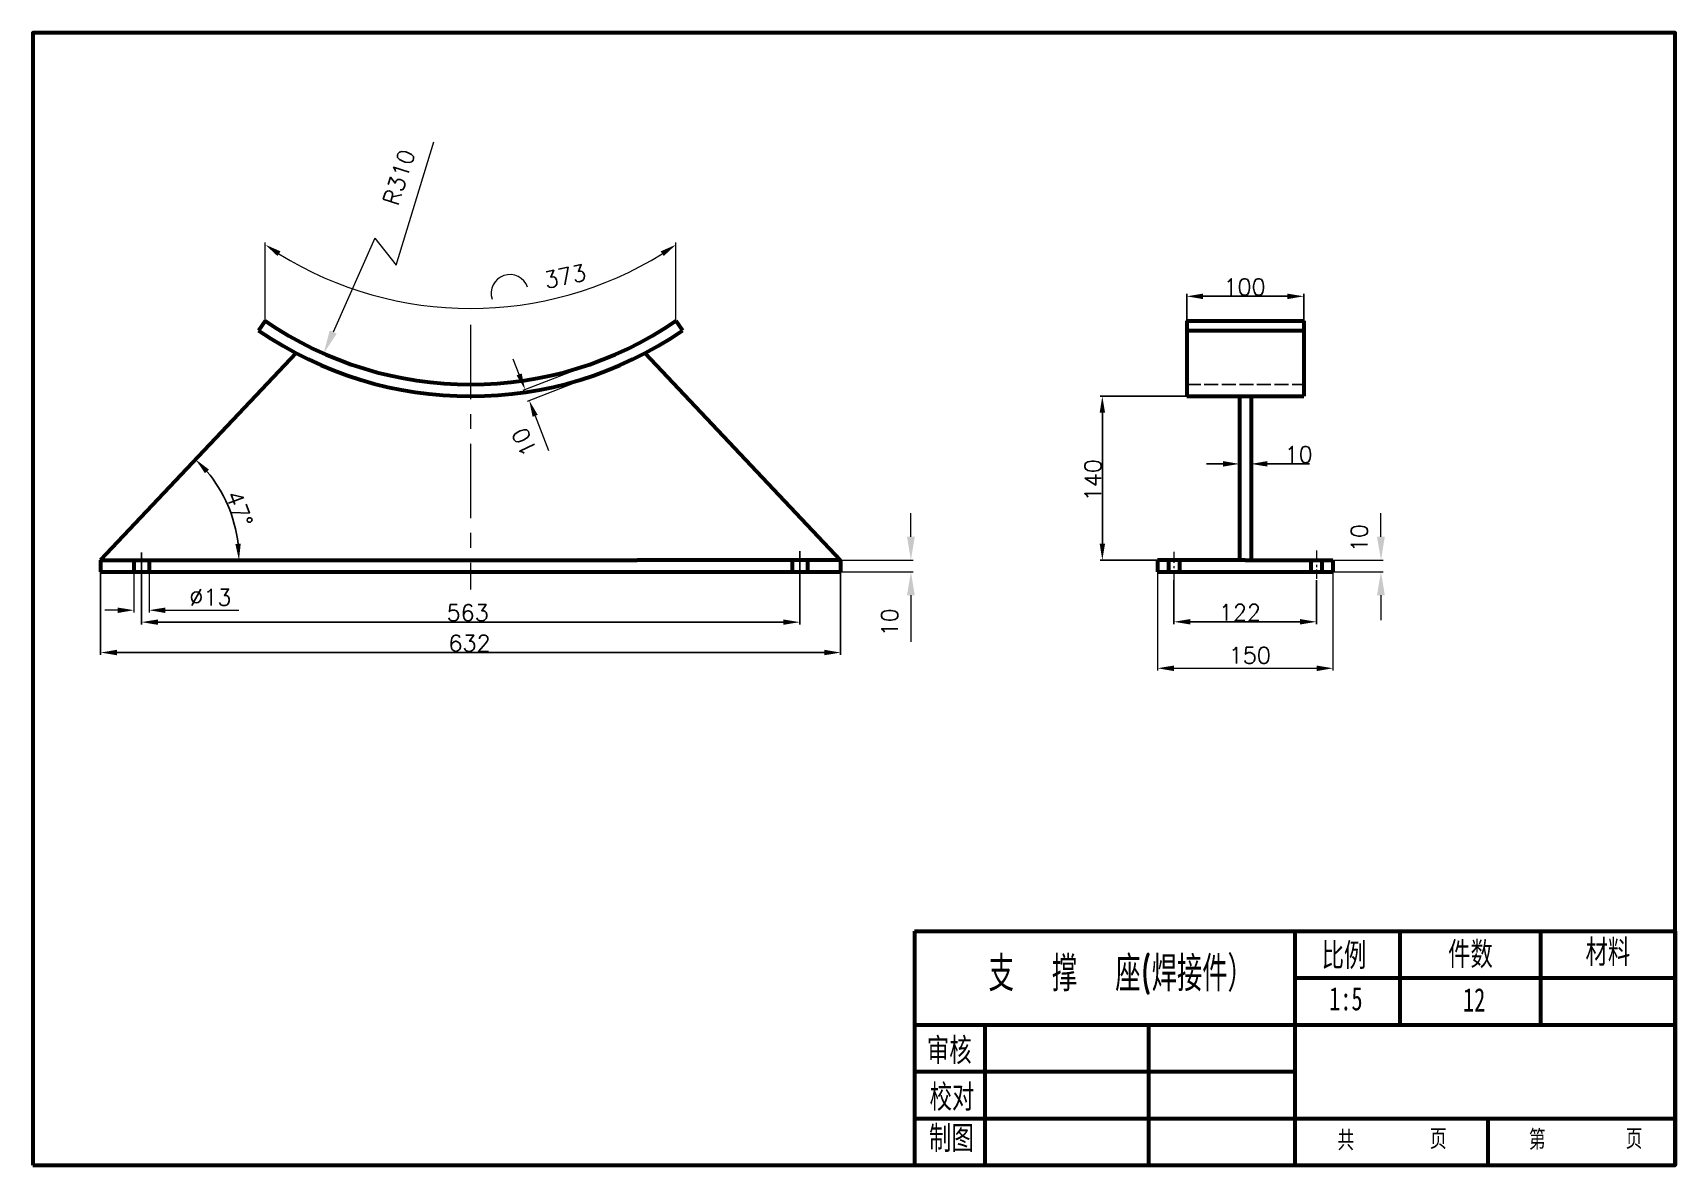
# Paper-space layout '布局1' of a CAD drawing. Header units: millimetres. Extents: x 12 to 1415, y 11 to 979.
import ezdxf

# ---------------------------------------------------------------- set-up
doc = ezdxf.new("R2010")
doc.units = ezdxf.units.MM
doc.header["$PDMODE"] = 35
doc.header["$PDSIZE"] = -0.5
doc.linetypes.add('ACAD_ISO02W100', pattern=[15, 12, -3])
doc.linetypes.add('CENTERX2', pattern=[101.6, 63.5, -12.7, 12.7, -12.7])
for name, color, linetype, lineweight in [('中心线．点画线', 6, 'CENTERX2', 20), ('粗实线', 250, 'Continuous', 60), ('细实线０.18', 5, 'Continuous', 18), ('虚小', 233, 'ACAD_ISO02W100', 25)]:
    doc.layers.add(name, color=color, linetype=linetype, lineweight=lineweight)
doc.styles.get("Standard").update_dxf_attribs({"font": 'txt', "bigfont": 'gbcbig.shx'})
doc.styles.add('国标文字-5', font='gbenor.shx', dxfattribs={"height": 5, "bigfont": 'gbcbig.shx'})
doc.styles.add('汉字', font='SIMFANG.TTF', dxfattribs={"width": 0.7})
doc.dimstyles.new('圆引出', dxfattribs={"dimtxt": 28, "dimasz": 15, "dimexe": 2, "dimexo": 0, "dimgap": 1, "dimtad": 1, "dimtoh": 1, "dimdec": 0, "dimtxsty": 'Standard', "dimcen": 2.5, "dimadec": 0, "dimazin": 0, "dimtfac": 1, "dimtdec": 0, "dimtofl": 0, "dimtmove": 0, "dimatfit": 2, "dimfxl": 1, "dimarcsym": 0})

# ---------------------------------------------------------------- blocks, each defined once
blk = doc.blocks.new('*D200')
at = {"layer": 'Defpoints', "color": 0}
for p in [(1042.9, 668.3), (925.8, 528.3), (1042.8, 528.3)]:
    blk.add_point(p, dxfattribs=at)
at = {"layer": '细实线０.18', "color": 0, "lineweight": -2}
for p, q in [((1042.9, 668.3), (923.8, 668.3)), ((925.8, 654.3), (925.8, 542.3)), ((1042.8, 528.3), (923.8, 528.3))]:
    blk.add_line(p, q, dxfattribs=at)
at = {"layer": '细实线０.18', "color": 0}
for points in [[(923.5, 654.3), (928.1, 654.3), (925.8, 668.3)], [(923.5, 542.3), (928.1, 542.3), (925.8, 528.3)]]:
    blk.add_solid(points, dxfattribs=at)
at = {"layer": '细实线０.18', "color": 0, "insert": (917.8, 596.6), "char_height": 14, "attachment_point": 5, "rotation": 90}
blk.add_mtext('140', dxfattribs=at)
blk = doc.blocks.new('*D201')
at = {"layer": 'Defpoints', "color": 0}
for p in [(1097.9, 753.7), (997.9, 732.8), (1097.9, 732.8)]:
    blk.add_point(p, dxfattribs=at)
at = {"layer": '细实线０.18', "color": 0, "lineweight": -2}
for p, q in [((997.9, 732.8), (997.9, 755.7)), ((1011.9, 753.7), (1083.9, 753.7)), ((1097.9, 732.8), (1097.9, 755.7))]:
    blk.add_line(p, q, dxfattribs=at)
at = {"layer": '细实线０.18', "color": 0}
for points in [[(1011.9, 756), (1011.9, 751.3), (997.9, 753.7)], [(1083.9, 756), (1083.9, 751.3), (1097.9, 753.7)]]:
    blk.add_solid(points, dxfattribs=at)
at = {"layer": '细实线０.18', "color": 0, "insert": (1047.3, 761.7), "char_height": 14, "attachment_point": 5}
blk.add_mtext('100', dxfattribs=at)
blk = doc.blocks.new('*D202')
at = {"layer": 'Defpoints', "color": 0}
for p in [(1042.9, 609.2), (1052.9, 610.5), (1052.9, 609.2)]:
    blk.add_point(p, dxfattribs=at)
at = {"layer": '细实线０.18', "color": 0, "lineweight": -2}
for p, q in [((1028.9, 610.5), (1014.9, 610.5)), ((1042.9, 609.2), (1042.9, 612.5)), ((1052.9, 609.2), (1052.9, 612.5)), ((1066.9, 610.5), (1102.7, 610.5))]:
    blk.add_line(p, q, dxfattribs=at)
at = {"layer": '细实线０.18', "color": 0}
for points in [[(1028.9, 612.9), (1028.9, 608.2), (1042.9, 610.5)], [(1066.9, 612.9), (1066.9, 608.2), (1052.9, 610.5)]]:
    blk.add_solid(points, dxfattribs=at)
at = {"layer": '细实线０.18', "color": 0, "insert": (1093.5, 618.5), "char_height": 14, "attachment_point": 5}
blk.add_mtext('10', dxfattribs=at)
blk = doc.blocks.new('*D203')
at = {"layer": 'Defpoints', "color": 0}
for p in [(69.8, 518.3), (702.1, 518.3), (702.1, 449.3)]:
    blk.add_point(p, dxfattribs=at)
at = {"layer": '细实线０.18', "color": 0, "lineweight": -2}
for p, q in [((69.8, 518.3), (69.8, 447.3)), ((702.1, 518.3), (702.1, 447.3)), ((83.8, 449.3), (688.1, 449.3))]:
    blk.add_line(p, q, dxfattribs=at)
at = {"layer": '细实线０.18', "color": 0}
for points in [[(83.8, 451.7), (83.8, 447), (69.8, 449.3)], [(688.1, 451.7), (688.1, 447), (702.1, 449.3)]]:
    blk.add_solid(points, dxfattribs=at)
at = {"layer": '细实线０.18', "color": 0, "insert": (385, 457.3), "char_height": 14, "attachment_point": 5}
blk.add_mtext('632', dxfattribs=at)
blk = doc.blocks.new('*D204')
at = {"layer": 'Defpoints', "color": 0}
for p in [(236.8, 705.2), (171, 589.4), (69.8, 528.3), (69.8, 528.3), (243.4, 528.3)]:
    blk.add_point(p, dxfattribs=at)
at = {"layer": '细实线０.18', "color": 0, "lineweight": -2}
blk.add_arc((69.8, 528.3), 118.3, 6.7868, 39.8629, dxfattribs=at)
at = {"layer": '细实线０.18', "color": 0}
for points in [[(158.9, 602.5), (162.3, 605.7), (151, 614.3)], [(189.5, 542.4), (184.9, 542.1), (188, 528.3)]]:
    blk.add_solid(points, dxfattribs=at)
at = {"layer": '细实线０.18', "color": 0, "insert": (188.2, 572.1), "char_height": 14, "attachment_point": 5, "rotation": 290.3162}
blk.add_mtext('47°', dxfattribs=at)
blk = doc.blocks.new('*D205')
at = {"layer": 'Defpoints', "color": 0}
for p in [(104.7, 534.8), (667.2, 535.8), (667.2, 475.3)]:
    blk.add_point(p, dxfattribs=at)
at = {"layer": '细实线０.18', "color": 0, "lineweight": -2}
for p, q in [((104.7, 534.8), (104.7, 473.3)), ((667.2, 535.8), (667.2, 473.3)), ((118.7, 475.3), (653.2, 475.3))]:
    blk.add_line(p, q, dxfattribs=at)
at = {"layer": '细实线０.18', "color": 0}
for points in [[(118.7, 477.6), (118.7, 473), (104.7, 475.3)], [(653.2, 477.6), (653.2, 473), (667.2, 475.3)]]:
    blk.add_solid(points, dxfattribs=at)
at = {"layer": '细实线０.18', "color": 0, "insert": (383.5, 483.3), "char_height": 14, "attachment_point": 5}
blk.add_mtext('563', dxfattribs=at)
blk = doc.blocks.new('*D206')
at = {"layer": 'Defpoints', "color": 0}
for p in [(986.9, 511.1), (1108.8, 511.1), (1108.8, 475.6)]:
    blk.add_point(p, dxfattribs=at)
at = {"layer": '细实线０.18', "color": 0, "lineweight": -2}
for p, q in [((986.9, 511.1), (986.9, 473.6)), ((1108.8, 511.1), (1108.8, 473.6)), ((1000.9, 475.6), (1094.8, 475.6))]:
    blk.add_line(p, q, dxfattribs=at)
at = {"layer": '细实线０.18', "color": 0}
for points in [[(1000.9, 477.9), (1000.9, 473.3), (986.9, 475.6)], [(1094.8, 477.9), (1094.8, 473.3), (1108.8, 475.6)]]:
    blk.add_solid(points, dxfattribs=at)
at = {"layer": '细实线０.18', "color": 0, "insert": (1043.4, 483.6), "char_height": 14, "attachment_point": 5}
blk.add_mtext('122', dxfattribs=at)

psp = doc.layouts.new('布局1')

# ---------------------------------------------------------------- linework, layer by layer
at = {"layer": '中心线．点画线'}
for p, q in [((385.9, 729.3), (385.9, 503.1)), ((104.7, 534.8), (104.7, 525.4)), ((667.2, 535.8), (667.2, 526.4)), ((986.9, 535.4), (986.9, 526)), ((1108.8, 536.4), (1108.8, 527.1)), ((104.7, 522.5), (104.7, 520.7)), ((667.2, 523.6), (667.2, 521.7)), ((667.2, 519.6), (667.2, 511.6)), ((986.9, 523.2), (986.9, 521.3)), ((1108.8, 524.2), (1108.8, 522.4)), ((1108.8, 520.2), (1108.8, 512.2)), ((104.7, 518.5), (104.7, 510.5)), ((986.9, 519.2), (986.9, 511.1))]:
    psp.add_line(p, q, dxfattribs=at)
at = {"layer": '粗实线'}
for p, q in [((210.5, 732.8), (204.8, 724.5)), ((561.4, 732.8), (567.1, 724.5)), ((997.9, 732.8), (1097.9, 732.8)), ((997.9, 732.8), (997.9, 678.3)), ((1097.9, 732.8), (1097.9, 678.3)), ((997.9, 724.5), (1097.9, 724.5)), ((236.8, 705.2), (69.8, 528.3)), ((535.1, 705.2), (702.1, 528.3)), ((997.9, 678.3), (997.9, 668.3)), ((1097.9, 678.3), (1097.9, 668.3)), ((997.9, 668.3), (1097.9, 668.3)), ((1042.9, 668.3), (1042.9, 528.3)), ((1052.9, 668.3), (1052.9, 528.3)), ((69.8, 528.3), (243.4, 528.3)), ((69.8, 528.3), (69.8, 518.3)), ((98.2, 528.3), (98.2, 518.3)), ((111.2, 528.3), (111.2, 518.3)), ((243.4, 528.3), (528.4, 528.3)), ((702.1, 528.3), (528.4, 528.3)), ((660.7, 528.3), (660.7, 518.3)), ((673.7, 528.3), (673.7, 518.3)), ((702.1, 528.3), (702.1, 518.3)), ((1047.9, 528.3), (972.9, 528.3)), ((972.9, 528.3), (972.9, 518.3)), ((982.2, 528.3), (982.2, 518.3)), ((991.6, 528.3), (991.6, 518.3)), ((1047.9, 528.3), (1122.9, 528.3)), ((1104.1, 528.3), (1104.1, 518.3)), ((1113.5, 528.3), (1113.5, 518.3)), ((1122.9, 528.3), (1122.9, 518.3)), ((69.8, 518.3), (702.1, 518.3)), ((69.8, 518.3), (702.1, 518.3)), ((972.9, 518.3), (1122.9, 518.3)), ((972.9, 518.3), (1122.9, 518.3)), ((765.3, 211.3), (1415.3, 211.3)), ((765.3, 211.3), (765.3, 11.3)), ((1090.3, 211.3), (1090.3, 11.3)), ((1180.1, 211.3), (1180.1, 131.3)), ((1300.3, 211.3), (1300.3, 131.3)), ((1415.3, 211.3), (1415.3, 11.3)), ((1090.3, 171.3), (1415.3, 171.3)), ((765.3, 131.3), (1415.3, 131.3)), ((825.3, 131.3), (825.3, 11.3)), ((965.3, 131.3), (965.3, 11.3)), ((765.3, 91.3), (1090.3, 91.3)), ((765.3, 51.3), (1415.3, 51.3)), ((1255.3, 51.3), (1255.3, 11.3)), ((765.3, 11.3), (1415.3, 11.3))]:
    psp.add_line(p, q, dxfattribs=at)
psp.add_lwpolyline([(11.8, 11.3), (1415.3, 11.3), (1415.3, 978.8), (11.8, 978.8)], close=True, dxfattribs=at)
for radius in [310, 320]:
    psp.add_arc((385.9, 988.3), radius, 235.5278, 304.4722, dxfattribs=at)
at = {"layer": '细实线０.18'}
for p, q in [((322.3, 780.2), (354.6, 885.7)), ((304.1, 803.5), (268.5, 723.2)), ((304.1, 803.5), (322.3, 780.2)), ((210.5, 732.8), (210.5, 799.8)), ((561.4, 732.8), (561.4, 799.8)), ((427.4, 687), (422.4, 700.1)), ((497.8, 699.2), (430.6, 673.2)), ((501.4, 689.9), (434.2, 663.9)), ((441.1, 651.6), (452.5, 622)), ((762.2, 548.3), (762.2, 568.3)), ((1163.9, 548.3), (1163.9, 568.3)), ((702.1, 528.3), (764.2, 528.3)), ((1122.9, 528.3), (1165.9, 528.3)), ((98.2, 518.3), (98.2, 483.5)), ((111.2, 518.3), (111.2, 483.5)), ((702.1, 518.3), (764.2, 518.3)), ((972.9, 518.3), (972.9, 433.9)), ((1122.9, 518.3), (1165.9, 518.3)), ((1122.9, 518.3), (1122.9, 433.9)), ((762.2, 498.3), (762.2, 458.4)), ((1163.9, 498.3), (1163.9, 477.1)), ((84.2, 485.5), (73.4, 485.5)), ((125.2, 485.5), (187.8, 485.5)), ((986.9, 435.9), (1108.9, 435.9))]:
    psp.add_line(p, q, dxfattribs=at)
for centre, radius, start, end in [((385.9, 1053.3), 310, 238.1156, 301.8844), ((419.5, 756.3), 16, 18.6201, 198.6201)]:
    psp.add_arc(centre, radius, start, end, dxfattribs=at)
for points in [[(220.9, 788.1), (223.5, 792.1), (210.5, 797.8)], [(548.4, 792.1), (551, 788.1), (561.4, 797.8)], [(265.5, 724.5), (271.5, 721.8), (260.4, 704.9)], [(429.6, 687.8), (425.2, 686.2), (432.5, 674)], [(443.3, 652.4), (438.9, 650.7), (436.1, 664.6)], [(758.9, 548.3), (765.5, 548.3), (762.2, 528.3)], [(1160.5, 548.3), (1167.2, 548.3), (1163.9, 528.3)], [(758.9, 498.3), (765.5, 498.3), (762.2, 518.3)], [(1160.5, 498.3), (1167.2, 498.3), (1163.9, 518.3)], [(84.2, 487.8), (84.2, 483.1), (98.2, 485.5)], [(125.2, 487.8), (125.2, 483.1), (111.2, 485.5)], [(986.9, 438.2), (986.9, 433.5), (972.9, 435.9)], [(1108.9, 438.2), (1108.9, 433.5), (1122.9, 435.9)]]:
    psp.add_solid(points, dxfattribs=at)
at = {"layer": '虚小'}
psp.add_line((997.9, 678.3), (1097.9, 678.3), dxfattribs=at)

# ---------------------------------------------------------------- texts
at = {"layer": '粗实线', "style": '汉字', "width": 0.7}
for s, height, p in [('比例', 20, (1113.2, 181)), ('件数', 20, (1221.3, 181.9)), ('材料', 20, (1338.7, 183.8)), ('1:5', 20, (1119.6, 143.6)), ('12', 20, (1234, 142.6)), ('审核', 20, (775.9, 99.8)), ('校对', 20, (778.2, 60)), ('制图', 20, (777.7, 24.7)), ('共', 15, (1126.7, 25.6)), ('页', 15, (1205.7, 26.8)), ('第', 15, (1290.3, 26.1)), ('页', 15, (1373, 26.8))]:
    psp.add_text(s, height=height, dxfattribs=at).set_placement(p)
at = {"layer": '细实线０.18', "char_height": 14, "attachment_point": 5}
for s, insert, rotation in [('R310', (324.7, 855.3), 72.0927), ('373', (466.7, 770.8), 11.9238), ('10', (431.9, 629.2), 115.9331), ('10', (1145.4, 547.1), 90), ('10', (744.1, 475.1), 90)]:
    psp.add_mtext(s, dxfattribs=dict(at, insert=insert, rotation=rotation))
for s, insert in [('%%C13', (163.5, 496.5)), ('150', (1051.8, 446.9))]:
    psp.add_mtext(s, dxfattribs=dict(at, insert=insert))
at = {"layer": '细实线０.18', "insert": (828.6, 189.9), "char_height": 30, "width": 228.799, "attachment_point": 1, "style": '国标文字-5'}
psp.add_mtext('支  撑  座(焊接件）', dxfattribs=at)

# ---------------------------------------------------------------- dimensions: what is measured, and where the dimension line sits
at = {"layer": '细实线０.18'}
for base, p1, p2, picture, middle in [((1097.9, 753.7), (997.9, 732.8), (1097.9, 732.8), '*D201', (1047.3, 753.7)), ((1052.9, 610.5), (1042.9, 609.2), (1052.9, 609.2), '*D202', (1093.5, 610.5)), ((667.2114, 475.3112), (104.6714, 534.7642), (667.2114, 535.7987), '*D205', (383.5067, 475.3112)), ((702.1, 449.3), (69.8, 518.3), (702.1, 518.3), '*D203', (385, 449.3)), ((1108.8, 475.6), (986.9, 511.1), (1108.8, 511.1), '*D206', (1043.4, 475.6))]:
    dim = psp.add_linear_dim(base=base, p1=p1, p2=p2, dimstyle='圆引出', override={"dimtxt": 14, "dimasz": 14}, dxfattribs=at)
    dim.commit()
    dim.dimension.update_dxf_attribs({"geometry": picture, "text_midpoint": middle, "dimtype": 160})
dim = psp.add_angular_dim_2l(base=(171, 589.4), line1=((69.8, 528.3), (243.4, 528.3)), line2=((236.8, 705.2), (69.8, 528.3)), dimstyle='圆引出', override={"dimtxt": 14, "dimasz": 14}, dxfattribs=at)
dim.commit()
dim.dimension.update_dxf_attribs({"geometry": '*D204', "text_midpoint": (180.7, 569.3), "dimtype": 162})
dim = psp.add_linear_dim(base=(925.8, 528.3), p1=(1042.9, 668.3), p2=(1042.8, 528.3), angle=90, dimstyle='圆引出', override={"dimtxt": 14, "dimasz": 14}, dxfattribs=at)
dim.commit()
dim.dimension.update_dxf_attribs({"geometry": '*D200', "text_midpoint": (925.8, 596.6), "dimtype": 160})

doc.saveas('drawing.dxf')
